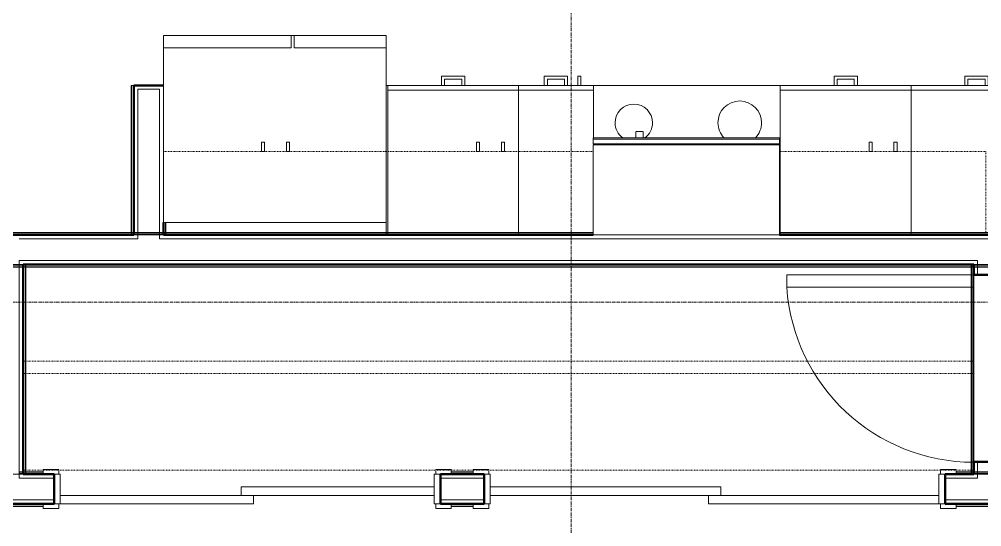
# Model space of a CAD drawing. Header units: inches. Extents: x -4235 to -464, y 9767 to 12347.
# Drawn here: x -2261.9 to -2107.4, y 11811.1 to 11892.6 of the extents above; entities that cross this region are included whole.
import ezdxf

# ---------------------------------------------------------------- set-up
doc = ezdxf.new("R2010")
doc.units = ezdxf.units.IN
doc.header["$MEASUREMENT"] = 0
doc.linetypes.add('Dash', pattern=[0.25, 0.125, -0.125])
doc.linetypes.add('Grid Line 1_2_', pattern=[0.875, 0.5, -0.125, 0.125, -0.125])
for name, color, linetype, lineweight in [('0-1', 170, 'Continuous', 5), ('0-2', 10, 'Continuous', 9), ('A-DOOR-1', 7, 'Continuous', 9), ('A-DOOR-2', 130, 'Continuous', 20), ('A-DOOR-FRAM-1', 130, 'Continuous', 20), ('A-WALL-1', 250, 'Continuous', 50), ('A-WALL-2', 50, 'Continuous', 13), ('A-WALL-3', 10, 'Continuous', 9), ('A-WALL-4', 254, 'Continuous', 9), ('A-WALL-5', 7, 'Continuous', 9), ('A-WALL-6', 113, 'Continuous', 9), ('Q-CASE-1', 254, 'Continuous', 9), ('Q-CASE-2', 7, 'Continuous', 9), ('Q-CASE-3', 7, 'Dash', 9), ('Q-CASE-4', 10, 'Continuous', 9), ('Q-CASE-HDLN-1', 7, 'Dash', 9), ('Q-SPCQ-1', 7, 'Continuous', 9), ('S-GRID-1', 1, 'Grid Line 1_2_', 9)]:
    doc.layers.add(name, color=color, linetype=linetype, lineweight=lineweight)

# ---------------------------------------------------------------- blocks, each defined once
blk = doc.blocks.new('Basic Wall _ INT - W4BØF - _5_8 GYP - 2X4 WOOD_BATT_ - 5_8 GYP_ - ___-2694724-BACKGROUND - 3RD FLOOR')
at = {"layer": 'A-WALL-3'}
for p, q in [((-2243.94, 11858.31), (-2243.82, 11858.31)), ((-2243.82, 11858.31), (-2243.73, 11858.31)), ((-2243.73, 11858.31), (-2243.67, 11858.31)), ((-2238.78, 11857.95), (-2243.53, 11857.95)), ((-2243.52, 11858.31), (-2238.79, 11858.31)), ((-2238.63, 11858.31), (-2238.57, 11858.31)), ((-2238.57, 11858.31), (-2238.48, 11858.31)), ((-2238.48, 11858.31), (-2238.36, 11858.31)), ((-2203.03, 11858.31), (-2169.78, 11858.31)), ((-2169.78, 11858.08), (-2203.03, 11858.08)), ((-2169.78, 11857.95), (-2203.03, 11857.95)), ((-2139.89, 11858.31), (-2076.8, 11858.31)), ((-2076.8, 11858.08), (-2139.89, 11858.08)), ((-2076.8, 11857.95), (-2139.89, 11857.95))]:
    blk.add_line(p, q, dxfattribs=at)
at = {"layer": 'A-WALL-4'}
for p, q in [((-2268.2, 11858.31), (-2243.94, 11858.31)), ((-2243.53, 11857.95), (-2268.05, 11857.95)), ((-2243.94, 11858.37), (-2243.82, 11858.37)), ((-2243.82, 11858.37), (-2243.73, 11858.37)), ((-2243.73, 11858.37), (-2243.67, 11858.37)), ((-2239.42, 11858.08), (-2243.52, 11858.08)), ((-2243.51, 11858.37), (-2238.79, 11858.37)), ((-2238.78, 11858.08), (-2239.4, 11858.08)), ((-2203.03, 11857.95), (-2238.78, 11857.95)), ((-2238.63, 11858.37), (-2238.57, 11858.37)), ((-2238.57, 11858.37), (-2238.48, 11858.37)), ((-2238.48, 11858.37), (-2238.36, 11858.37)), ((-2238.36, 11858.31), (-2203.03, 11858.31)), ((-2203.03, 11858.37), (-2169.78, 11858.37)), ((-2139.89, 11858.37), (-2076.17, 11858.37))]:
    blk.add_line(p, q, dxfattribs=at)
at = {"layer": 'A-WALL-5'}
for p, q in [((-2268.22, 11858.37), (-2243.94, 11858.37)), ((-2243.52, 11858.08), (-2268.1, 11858.08)), ((-2203.03, 11858.08), (-2238.78, 11858.08)), ((-2238.36, 11858.37), (-2203.03, 11858.37))]:
    blk.add_line(p, q, dxfattribs=at)
blk = doc.blocks.new('Basic Wall _ INT - W4BØF - _5_8 GYP - 2X4 WOOD_BATT_ - 5_8 GYP_ - ___-2694723-BACKGROUND - 3RD FLOOR')
at = {"layer": 'A-WALL-3'}
for p, q in [((-2261.29, 11853.2), (-2266.04, 11853.2)), ((-2265.37, 11852.85), (-2261.29, 11852.85)), ((-2261.14, 11852.85), (-2261.08, 11852.85)), ((-2261.08, 11852.85), (-2260.99, 11852.85)), ((-2260.99, 11852.85), (-2260.87, 11852.85)), ((-2109.14, 11852.85), (-2109.02, 11852.85)), ((-2109.02, 11852.85), (-2108.93, 11852.85)), ((-2108.93, 11852.85), (-2108.87, 11852.85)), ((-2103.97, 11853.2), (-2108.72, 11853.2)), ((-2108.72, 11852.85), (-2103.97, 11852.85))]:
    blk.add_line(p, q, dxfattribs=at)
at = {"layer": 'A-WALL-4'}
for p, q in [((-2265.4, 11853.08), (-2261.29, 11853.08)), ((-2265.37, 11852.79), (-2261.29, 11852.79)), ((-2108.72, 11853.2), (-2261.29, 11853.2)), ((-2261.14, 11852.79), (-2261.08, 11852.79)), ((-2261.08, 11852.79), (-2260.99, 11852.79)), ((-2260.99, 11852.79), (-2260.87, 11852.79)), ((-2260.87, 11852.85), (-2109.14, 11852.85)), ((-2109.14, 11852.79), (-2109.02, 11852.79)), ((-2109.02, 11852.79), (-2108.93, 11852.79)), ((-2108.93, 11852.79), (-2108.87, 11852.79)), ((-2108.72, 11853.08), (-2103.97, 11853.08)), ((-2108.72, 11852.79), (-2103.97, 11852.79))]:
    blk.add_line(p, q, dxfattribs=at)
at = {"layer": 'A-WALL-5'}
for p, q in [((-2261.29, 11853.08), (-2108.72, 11853.08)), ((-2260.87, 11852.79), (-2109.14, 11852.79))]:
    blk.add_line(p, q, dxfattribs=at)
blk = doc.blocks.new('Basic Wall _ INT - W4BØF - _5_8 GYP - 2X4 WOOD_BATT_ - 5_8 GYP_ - ___-2694725-BACKGROUND - 3RD FLOOR')
at = {"layer": 'A-WALL-3'}
for p, q in [((-2192.57, 11814.8), (-2194.32, 11814.8)), ((-2187.32, 11814.8), (-2189.07, 11814.8)), ((-2111.57, 11814.8), (-2112.79, 11814.8))]:
    blk.add_line(p, q, dxfattribs=at)
at = {"layer": 'A-WALL-4'}
for p, q in [((-2258.07, 11814.8), (-2304.48, 11814.8)), ((-2304.25, 11814.45), (-2258.07, 11814.45)), ((-2189.07, 11814.8), (-2192.57, 11814.8)), ((-2192.57, 11814.45), (-2189.07, 11814.45)), ((-2076.8, 11814.8), (-2111.57, 11814.8)), ((-2111.57, 11814.45), (-2076.8, 11814.45))]:
    blk.add_line(p, q, dxfattribs=at)
at = {"layer": 'A-WALL-5'}
for p, q in [((-2304.48, 11814.68), (-2258.07, 11814.68)), ((-2304.31, 11814.39), (-2258.07, 11814.39)), ((-2192.57, 11814.68), (-2189.07, 11814.68)), ((-2192.57, 11814.39), (-2189.07, 11814.39)), ((-2111.57, 11814.68), (-2076.8, 11814.68)), ((-2111.57, 11814.39), (-2076.8, 11814.39))]:
    blk.add_line(p, q, dxfattribs=at)
blk = doc.blocks.new('Basic Wall _ INT - W4BØF - _5_8 GYP - 2X4 WOOD_BATT_ - 5_8 GYP_ - ___-2694726-BACKGROUND - 3RD FLOOR')
at = {"layer": 'A-WALL-3'}
for p, q in [((-2261.29, 11819.55), (-2266.04, 11819.55)), ((-2261.91, 11819.91), (-2261.29, 11819.91)), ((-2261.14, 11819.91), (-2261.08, 11819.91)), ((-2261.08, 11819.91), (-2260.99, 11819.91)), ((-2260.99, 11819.91), (-2260.87, 11819.91)), ((-2256.32, 11819.55), (-2258.07, 11819.55)), ((-2192.57, 11819.55), (-2194.32, 11819.55)), ((-2187.32, 11819.55), (-2189.07, 11819.55)), ((-2111.57, 11819.55), (-2113.32, 11819.55)), ((-2109.14, 11819.91), (-2109.02, 11819.91)), ((-2109.02, 11819.91), (-2108.93, 11819.91)), ((-2108.93, 11819.91), (-2108.87, 11819.91)), ((-2108.72, 11819.91), (-2103.97, 11819.91)), ((-2103.97, 11819.55), (-2108.72, 11819.55))]:
    blk.add_line(p, q, dxfattribs=at)
at = {"layer": 'A-WALL-4'}
for p, q in [((-2261.91, 11819.97), (-2261.29, 11819.97)), ((-2261.29, 11819.68), (-2261.91, 11819.68)), ((-2258.07, 11819.55), (-2261.29, 11819.55)), ((-2261.14, 11819.97), (-2261.08, 11819.97)), ((-2261.08, 11819.97), (-2260.99, 11819.97)), ((-2260.99, 11819.97), (-2260.87, 11819.97)), ((-2260.87, 11819.91), (-2258.07, 11819.91)), ((-2192.57, 11819.91), (-2189.07, 11819.91)), ((-2189.07, 11819.55), (-2192.57, 11819.55)), ((-2111.57, 11819.91), (-2109.14, 11819.91)), ((-2108.72, 11819.55), (-2111.57, 11819.55)), ((-2109.14, 11819.97), (-2109.02, 11819.97)), ((-2109.02, 11819.97), (-2108.93, 11819.97)), ((-2108.93, 11819.97), (-2108.87, 11819.97)), ((-2108.72, 11819.97), (-2103.97, 11819.97)), ((-2104.6, 11819.68), (-2108.68, 11819.68))]:
    blk.add_line(p, q, dxfattribs=at)
at = {"layer": 'A-WALL-5'}
for p, q in [((-2258.07, 11819.68), (-2261.29, 11819.68)), ((-2260.87, 11819.97), (-2258.07, 11819.97)), ((-2192.57, 11819.97), (-2189.07, 11819.97)), ((-2189.07, 11819.68), (-2192.57, 11819.68)), ((-2111.57, 11819.97), (-2109.14, 11819.97)), ((-2108.72, 11819.68), (-2111.57, 11819.68))]:
    blk.add_line(p, q, dxfattribs=at)
blk = doc.blocks.new('Basic Wall _ INT - W4BØF - _5_8 GYP - 2X4 WOOD_BATT_ - 5_8 GYP_ - ___-2694727-BACKGROUND - 3RD FLOOR')
at = {"layer": 'A-WALL-3'}
for p, q in [((-2109.07, 11853.2), (-2109.14, 11853.2)), ((-2109.14, 11853.2), (-2108.85, 11853.2)), ((-2108.93, 11853.2), (-2109.07, 11853.2)), ((-2109.07, 11853.05), (-2109.07, 11853)), ((-2109.07, 11852.99), (-2109.07, 11852.91)), ((-2109.07, 11852.89), (-2109.07, 11852.79)), ((-2108.86, 11853.2), (-2108.93, 11853.2)), ((-2108.85, 11853.2), (-2108.79, 11853.2)), ((-2108.72, 11853.2), (-2108.75, 11853.2)), ((-2108.85, 11819.55), (-2109.14, 11819.55)), ((-2109.14, 11819.55), (-2109.07, 11819.55)), ((-2109.07, 11819.95), (-2109.07, 11819.85)), ((-2109.07, 11819.84), (-2109.07, 11819.76)), ((-2109.07, 11819.75), (-2109.07, 11819.7)), ((-2109.07, 11819.55), (-2108.93, 11819.55)), ((-2108.93, 11819.55), (-2108.86, 11819.55)), ((-2108.79, 11819.55), (-2108.85, 11819.55)), ((-2108.75, 11819.55), (-2108.72, 11819.55))]:
    blk.add_line(p, q, dxfattribs=at)
at = {"layer": 'A-WALL-4'}
for p, q in [((-2109.14, 11853.05), (-2109.14, 11853)), ((-2109.14, 11852.99), (-2109.14, 11852.91)), ((-2109.14, 11852.89), (-2109.14, 11852.79)), ((-2109.07, 11852.79), (-2109.07, 11819.97)), ((-2108.79, 11853.2), (-2108.77, 11853.2)), ((-2108.77, 11853.2), (-2108.72, 11853.2)), ((-2108.72, 11851.55), (-2108.72, 11853.2)), ((-2108.72, 11819.55), (-2108.72, 11821.55)), ((-2109.14, 11819.96), (-2109.14, 11819.85)), ((-2109.14, 11819.84), (-2109.14, 11819.76)), ((-2109.14, 11819.75), (-2109.14, 11819.7)), ((-2108.77, 11819.55), (-2108.79, 11819.55)), ((-2108.72, 11819.55), (-2108.77, 11819.55))]:
    blk.add_line(p, q, dxfattribs=at)
at = {"layer": 'A-WALL-5'}
for p, q in [((-2109.14, 11852.79), (-2109.14, 11819.97)), ((-2108.85, 11853.2), (-2108.85, 11819.55)), ((-2108.72, 11821.55), (-2108.72, 11851.55))]:
    blk.add_line(p, q, dxfattribs=at)
blk = doc.blocks.new('SWING - SINGLE - FLUSH - 30_ x 70_ - MAGIC PAK DOOR - ACOUSTICAL SEAL - IN CLOSET-3199421-BACKGROUND - 3RD FLOOR')
at = {"layer": 'A-DOOR-1'}
blk.add_arc((15, 2.375), 30.067, 93.81407, 180, dxfattribs=at)
at = {"layer": 'A-DOOR-2'}
for p, q in [((13, 2.375), (13, 32.375)), ((15, 32.375), (13, 32.375)), ((15, 2.375), (15, 32.375)), ((15, 2.375), (13, 2.375))]:
    blk.add_line(p, q, dxfattribs=at)
blk = doc.blocks.new('SLIDING - FLUSH - 6-0 x 6-8-3203587-BACKGROUND - 3RD FLOOR')
at = {"layer": 'A-DOOR-1'}
for p, q in [((-36.25, 3), (-38.75, 3)), ((-38.75, 3), (-38.75, 2.25)), ((-38.75, 2.25), (-36.25, 2.25)), ((-36.25, 2.25), (-36.25, 3)), ((36.25, 3), (36.25, 2.25)), ((38.75, 3), (36.25, 3)), ((36.25, 2.25), (38.75, 2.25)), ((38.75, 2.25), (38.75, 3)), ((-36.25, -2.5), (-38.75, -2.5)), ((-38.75, -2.5), (-38.75, -3.25)), ((-36.25, -3.25), (-36.25, -2.5)), ((38.75, -2.5), (36.25, -2.5)), ((36.25, -2.5), (36.25, -3.25)), ((38.75, -3.25), (38.75, -2.5)), ((-38.75, -3.25), (-36.25, -3.25)), ((36.25, -3.25), (38.75, -3.25))]:
    blk.add_line(p, q, dxfattribs=at)
at = {"layer": 'A-DOOR-2'}
for p, q in [((1, 2.25), (-36, 2.25)), ((-36, 2.25), (-36, 0.875)), ((1, 0.875), (1, 2.25)), ((-36, 0.875), (1, 0.875)), ((36, 0.875), (-1, 0.875)), ((-1, 0.875), (-1, -0.5)), ((36, -0.5), (36, 0.875)), ((-1, -0.5), (36, -0.5))]:
    blk.add_line(p, q, dxfattribs=at)
at = {"layer": 'A-DOOR-FRAM-1'}
for p, q in [((-36, 2.25), (-37, 2.25)), ((-37, 2.25), (-37, -2.5)), ((-36, -2.5), (-36, 2.25)), ((37, 2.25), (36, 2.25)), ((36, 2.25), (36, -2.5)), ((37, -2.5), (37, 2.25)), ((-37, -2.5), (-36, -2.5)), ((36, -2.5), (37, -2.5))]:
    blk.add_line(p, q, dxfattribs=at)
blk = doc.blocks.new('OD_CW_Closet - OD_CW_Closet-3211085-BACKGROUND - 3RD FLOOR')
at = {"layer": 'Q-CASE-HDLN-1'}
for p, q in [((0.74, -24), (0.74, 9)), ((0.74, 9), (153.3, 9)), ((153.3, 9), (153.3, -24)), ((0.74, -6.5), (153.3, -6.5)), ((0.74, -8.5), (153.3, -8.5)), ((153.3, -24), (0.74, -24))]:
    blk.add_line(p, q, dxfattribs=at)
blk = doc.blocks.new('SLIDING - FLUSH - 5-0 x 6-8-3203586-BACKGROUND - 3RD FLOOR')
at = {"layer": 'A-DOOR-1'}
for p, q in [((-32.75, 3.25), (-30.25, 3.25)), ((-32.75, 2.5), (-32.75, 3.25)), ((-30.25, 3.25), (-30.25, 2.5)), ((30.25, 3.25), (32.75, 3.25)), ((30.25, 2.5), (30.25, 3.25)), ((32.75, 3.25), (32.75, 2.5)), ((-30.25, 2.5), (-32.75, 2.5)), ((32.75, 2.5), (30.25, 2.5)), ((-32.75, -2.25), (-30.25, -2.25)), ((-32.75, -3), (-32.75, -2.25)), ((-30.25, -3), (-32.75, -3)), ((-30.25, -2.25), (-30.25, -3)), ((30.25, -2.25), (32.75, -2.25)), ((30.25, -3), (30.25, -2.25)), ((32.75, -3), (30.25, -3)), ((32.75, -2.25), (32.75, -3))]:
    blk.add_line(p, q, dxfattribs=at)
at = {"layer": 'A-DOOR-2'}
for p, q in [((-1, -0.88), (-1, 0.5)), ((-1, 0.5), (30, 0.5)), ((30, 0.5), (30, -0.88)), ((-30, -2.25), (-30, -0.88)), ((-30, -0.88), (1, -0.88)), ((30, -0.88), (-1, -0.88)), ((1, -0.88), (1, -2.25)), ((1, -2.25), (-30, -2.25))]:
    blk.add_line(p, q, dxfattribs=at)
at = {"layer": 'A-DOOR-FRAM-1'}
for p, q in [((-31, -2.25), (-31, 2.5)), ((-31, 2.5), (-30, 2.5)), ((-30, 2.5), (-30, -2.25)), ((30, 2.5), (31, 2.5)), ((30, -2.25), (30, 2.5)), ((31, 2.5), (31, -2.25)), ((-30, -2.25), (-31, -2.25)), ((31, -2.25), (30, -2.25))]:
    blk.add_line(p, q, dxfattribs=at)
blk = doc.blocks.new('Basic Wall _ INT - W4BØF - _5_8 GYP - 2X4 WOOD_BATT_ - 5_8 GYP_ - ___-2694738-BACKGROUND - 3RD FLOOR')
at = {"layer": 'A-WALL-3'}
for p, q in [((-2243.65, 11857.95), (-2243.94, 11857.95)), ((-2243.94, 11857.95), (-2243.88, 11857.95)), ((-2243.88, 11858.37), (-2243.88, 11858.26)), ((-2243.88, 11858.25), (-2243.88, 11858.17)), ((-2243.88, 11858.16), (-2243.88, 11858.11)), ((-2243.88, 11857.95), (-2243.73, 11857.95)), ((-2243.73, 11857.95), (-2243.67, 11857.95)), ((-2243.59, 11857.95), (-2243.65, 11857.95)), ((-2243.55, 11857.95), (-2243.53, 11857.95))]:
    blk.add_line(p, q, dxfattribs=at)
at = {"layer": 'A-WALL-4'}
for p, q in [((-2243.88, 11881.95), (-2243.94, 11881.95)), ((-2243.73, 11881.95), (-2243.88, 11881.95)), ((-2243.88, 11881.95), (-2243.88, 11858.37)), ((-2243.67, 11881.95), (-2243.73, 11881.95)), ((-2243.53, 11881.95), (-2243.55, 11881.95)), ((-2243.53, 11857.95), (-2243.53, 11881.95)), ((-2243.94, 11858.37), (-2243.94, 11858.26)), ((-2243.94, 11858.25), (-2243.94, 11858.17)), ((-2243.94, 11858.16), (-2243.94, 11858.11)), ((-2243.57, 11857.95), (-2243.59, 11857.95)), ((-2243.53, 11857.95), (-2243.57, 11857.95))]:
    blk.add_line(p, q, dxfattribs=at)
at = {"layer": 'A-WALL-5'}
for p, q in [((-2243.94, 11881.95), (-2243.65, 11881.95)), ((-2243.94, 11881.95), (-2243.94, 11858.37)), ((-2243.65, 11881.95), (-2243.65, 11857.95)), ((-2243.65, 11881.95), (-2243.57, 11881.95)), ((-2243.57, 11881.95), (-2243.53, 11881.95))]:
    blk.add_line(p, q, dxfattribs=at)
blk = doc.blocks.new('Basic Wall _ INT - W4BØF - _5_8 GYP - 2X4 WOOD_BATT_ - 5_8 GYP_ - ___-2694737-BACKGROUND - 3RD FLOOR')
at = {"layer": 'A-WALL-3'}
for p, q in [((-2238.78, 11857.95), (-2238.75, 11857.95)), ((-2238.65, 11857.95), (-2238.71, 11857.95)), ((-2238.36, 11857.95), (-2238.65, 11857.95)), ((-2238.64, 11857.95), (-2238.57, 11857.95)), ((-2238.57, 11857.95), (-2238.42, 11857.95)), ((-2238.42, 11858.37), (-2238.42, 11858.27)), ((-2238.42, 11858.25), (-2238.42, 11858.17)), ((-2238.42, 11858.16), (-2238.42, 11858.11)), ((-2238.42, 11857.95), (-2238.36, 11857.95))]:
    blk.add_line(p, q, dxfattribs=at)
at = {"layer": 'A-WALL-4'}
for p, q in [((-2238.78, 11857.95), (-2238.78, 11859.95)), ((-2238.42, 11859.95), (-2238.42, 11858.37)), ((-2238.73, 11857.95), (-2238.78, 11857.95)), ((-2238.71, 11857.95), (-2238.73, 11857.95)), ((-2238.36, 11858.37), (-2238.36, 11858.27)), ((-2238.36, 11858.25), (-2238.36, 11858.17)), ((-2238.36, 11858.16), (-2238.36, 11858.11))]:
    blk.add_line(p, q, dxfattribs=at)
at = {"layer": 'A-WALL-5'}
for p, q in [((-2238.65, 11857.95), (-2238.65, 11859.95)), ((-2238.36, 11859.95), (-2238.36, 11858.37))]:
    blk.add_line(p, q, dxfattribs=at)
blk = doc.blocks.new('Refrigerator_-_Side-by-Side_6047 - 36_ X 30_-345559-BACKGROUND - 3RD FLOOR')
at = {"layer": 'Q-SPCQ-1'}
for p, q in [((17.87, 14.42), (-17.88, 14.42)), ((-17.88, 14.42), (-17.88, -15.58)), ((17.87, -15.58), (17.87, 14.42)), ((-17.88, -13.58), (-3.13, -13.58)), ((-17.88, -13.58), (-17.88, -15.58)), ((-3.13, -15.58), (-3.13, -13.58)), ((-2.63, -13.58), (17.87, -13.58)), ((-2.63, -13.58), (-2.63, -15.58)), ((17.87, -15.58), (17.87, -13.58)), ((-17.88, -15.58), (17.87, -15.58)), ((-3.13, -15.58), (-17.88, -15.58)), ((17.87, -15.58), (-2.63, -15.58))]:
    blk.add_line(p, q, dxfattribs=at)
blk = doc.blocks.new('Range - 24_ x 30_-V251-BACKGROUND - 3RD FLOOR')
at = {"layer": 'Q-SPCQ-1'}
blk.add_line((0, 22), (0.12, 22), dxfattribs=at)
for centre, radius, start, end in [((6.5, 6), 3.5, 81.0228, 98.9772), ((6.5, 6), 3.5, 136.4352, 180), ((6.5, 6), 3.5, 360, 43.611), ((23.5, 6), 3, 126.1227, 180), ((23.5, 6), 3, 360, 53.8773), ((6.5, 6), 3.5, 180, 0), ((23.5, 6), 3, 180, 360)]:
    blk.add_arc(centre, radius, start, end, dxfattribs=at)
blk = doc.blocks.new('Single Door 1 Drawer 211 - 211 Base Cabinet Single Door1 Drawer 12_-V252-BACKGROUND - 3RD FLOOR')
at = {"layer": 'Q-CASE-1'}
for p, q in [((-11.26, 24), (0.74, 24)), ((-11.26, 23.25), (-11.26, 24)), ((0.74, 23.25), (-11.26, 23.25)), ((-11.26, 23.25), (-11.26, 0.37)), ((-6.64, 24), (-7.14, 24)), ((-3.89, 24), (-3.39, 24)), ((-1.27, 24), (-1.76, 24)), ((0.74, 24), (0.74, 23.25)), ((0.74, 15.6), (0.74, 23.25)), ((0.74, 14.49), (0.74, 14.61))]:
    blk.add_line(p, q, dxfattribs=at)
at = {"layer": 'Q-CASE-2'}
for p, q in [((-3.39, 25.5), (-7.14, 25.5)), ((-7.14, 25.5), (-7.14, 24)), ((-6.64, 24), (-6.64, 25)), ((-6.64, 25), (-3.89, 25)), ((-3.89, 25), (-3.89, 24)), ((-3.39, 24), (-3.39, 25.5)), ((-1.27, 25.5), (-1.76, 25.5)), ((-1.76, 25.5), (-1.76, 24)), ((-1.27, 24), (-1.27, 25.5))]:
    blk.add_line(p, q, dxfattribs=at)
at = {"layer": 'Q-CASE-4'}
for p, q in [((-1.27, 24), (-1.76, 24)), ((-11.26, 0.37), (-11.26, 0)), ((-11.26, 0), (0.74, 0))]:
    blk.add_line(p, q, dxfattribs=at)
blk = doc.blocks.new('Base Cabinet 4 Drawer 254 - Base Cabinet 4 Drawer 254 21_-2569778-BACKGROUND - 3RD FLOOR')
at = {"layer": 'Q-CASE-1'}
for p, q in [((-9.76, 24), (11.24, 24)), ((-9.76, 23.25), (-9.76, 24)), ((11.24, 23.25), (-9.76, 23.25)), ((-9.76, 23.25), (-9.76, 0.37)), ((-0.64, 24), (-1.14, 24)), ((2.11, 24), (2.61, 24)), ((11.24, 24), (11.24, 23.25)), ((11.24, 0.37), (11.24, 23.25))]:
    blk.add_line(p, q, dxfattribs=at)
at = {"layer": 'Q-CASE-2'}
for p, q in [((2.61, 25.5), (-1.14, 25.5)), ((-1.14, 25.5), (-1.14, 24)), ((-0.64, 24), (-0.64, 25)), ((-0.64, 25), (2.11, 25)), ((2.11, 25), (2.11, 24)), ((2.61, 24), (2.61, 25.5))]:
    blk.add_line(p, q, dxfattribs=at)
at = {"layer": 'Q-CASE-4'}
for p, q in [((-0.64, 24), (-1.14, 24)), ((-0.64, 24), (-1.14, 24)), ((-0.64, 24), (-1.14, 24)), ((2.11, 24), (2.61, 24)), ((2.11, 24), (2.61, 24)), ((2.11, 24), (2.61, 24)), ((-9.76, 0.37), (-9.76, 0)), ((11.24, 0), (11.24, 0.37)), ((-9.76, 0), (11.24, 0))]:
    blk.add_line(p, q, dxfattribs=at)
blk = doc.blocks.new('Base Cabinet 3 Drawer 230 - Base Cabinet 3 Drawer 230 21_-2578998-BACKGROUND - 3RD FLOOR')
at = {"layer": 'Q-CASE-1'}
for p, q in [((-9.76, 24), (11.24, 24)), ((-9.76, 23.25), (-9.76, 24)), ((11.24, 23.25), (-9.76, 23.25)), ((-9.76, 23.25), (-9.76, 0.38)), ((-0.64, 24), (-1.14, 24)), ((2.11, 24), (2.61, 24)), ((11.24, 24), (11.24, 23.25)), ((11.24, 0.38), (11.24, 23.25))]:
    blk.add_line(p, q, dxfattribs=at)
at = {"layer": 'Q-CASE-2'}
for p, q in [((2.61, 25.5), (-1.14, 25.5)), ((-1.14, 25.5), (-1.14, 24)), ((-0.64, 24), (-0.64, 25)), ((-0.64, 25), (2.11, 25)), ((2.11, 25), (2.11, 24)), ((2.61, 24), (2.61, 25.5))]:
    blk.add_line(p, q, dxfattribs=at)
at = {"layer": 'Q-CASE-4'}
for p, q in [((-0.64, 24), (-1.14, 24)), ((-0.64, 24), (-1.14, 24)), ((2.11, 24), (2.61, 24)), ((2.11, 24), (2.61, 24)), ((-9.76, 0.38), (-9.76, 0)), ((11.24, 0), (11.24, 0.38)), ((-9.76, 0), (11.24, 0))]:
    blk.add_line(p, q, dxfattribs=at)
blk = doc.blocks.new('300 Series Wall Hung Cabinet_302 - 33_ X 36_-2610350-BACKGROUND - 3RD FLOOR')
at = {"layer": 'Q-CASE-2'}
for p, q in [((-2.25, -13.19), (-1.76, -13.19)), ((-2.25, -13.19), (-2.25, -14.69)), ((-1.76, -14.69), (-1.76, -13.19)), ((1.75, -13.19), (2.24, -13.19)), ((1.75, -13.19), (1.75, -14.69)), ((2.24, -14.69), (2.24, -13.19)), ((-2.25, -14.69), (-1.76, -14.69)), ((1.75, -14.69), (2.24, -14.69))]:
    blk.add_line(p, q, dxfattribs=at)
at = {"layer": 'Q-CASE-3'}
for p, q in [((16.5, -0.19), (-16.5, -0.19)), ((-16.5, -0.19), (-16.5, -13.19)), ((16.5, -13.19), (16.5, -0.19)), ((-16.5, -13.19), (16.5, -13.19))]:
    blk.add_line(p, q, dxfattribs=at)
blk = doc.blocks.new('300 Series Wall Hung Cabinet_302 - 18_ x 36_-2359323-BACKGROUND - 3RD FLOOR')
at = {"layer": 'Q-CASE-2'}
for p, q in [((-1.76, 14.69), (-2.25, 14.69)), ((-2.25, 14.69), (-2.25, 13.19)), ((-1.76, 13.19), (-1.76, 14.69)), ((2.24, 14.69), (1.75, 14.69)), ((1.75, 14.69), (1.75, 13.19)), ((2.24, 13.19), (2.24, 14.69)), ((-1.76, 13.19), (-2.25, 13.19)), ((2.24, 13.19), (1.75, 13.19))]:
    blk.add_line(p, q, dxfattribs=at)
at = {"layer": 'Q-CASE-3'}
for p, q in [((-18, 0.19), (-18, 13.19)), ((-18, 13.19), (18, 13.19)), ((18, 13.19), (18, 0.19)), ((18, 0.19), (-18, 0.19))]:
    blk.add_line(p, q, dxfattribs=at)
blk = doc.blocks.new('30quot_MicrowaveVent_11166 - 70cm miele oven-2322118-BACKGROUND - 3RD FLOOR')
at = {"layer": 'Q-CASE-2'}
for p, q in [((-14.2, -14.49), (-14.2, 0)), ((15.68, 0), (-14.2, 0)), ((15.68, 0), (15.68, -14.49)), ((15.68, -14.49), (-14.2, -14.49)), ((-14.2, -14.61), (15.68, -14.61)), ((-14.2, -15.39), (-14.2, -14.61)), ((-14.2, -15.6), (-14.2, -15.39)), ((-14.2, -15.39), (15.68, -15.39)), ((15.68, -14.61), (15.68, -15.39)), ((15.68, -15.39), (15.68, -15.6)), ((-14.2, -15.6), (15.68, -15.6)), ((7.69, -16.55), (7.69, -15.63)), ((7.69, -16.6), (8.88, -16.6)), ((8.88, -15.63), (8.88, -16.55))]:
    blk.add_line(p, q, dxfattribs=at)
blk = doc.blocks.new('300 Series Wall Hung Cabinet_302 - 33_ X 36_-2610278-BACKGROUND - 3RD FLOOR')
at = {"layer": 'Q-CASE-2'}
for p, q in [((-1.76, 14.69), (-2.25, 14.69)), ((-2.25, 14.69), (-2.25, 13.19)), ((-1.76, 13.19), (-1.76, 14.69)), ((2.24, 14.69), (1.75, 14.69)), ((1.75, 14.69), (1.75, 13.19)), ((2.24, 13.19), (2.24, 14.69)), ((-1.76, 13.19), (-2.25, 13.19)), ((2.24, 13.19), (1.75, 13.19))]:
    blk.add_line(p, q, dxfattribs=at)
at = {"layer": 'Q-CASE-3'}
for p, q in [((-16.5, 0.19), (-16.5, 13.19)), ((-16.5, 13.19), (16.5, 13.19)), ((16.5, 13.19), (16.5, 0.19)), ((16.5, 0.19), (-16.5, 0.19))]:
    blk.add_line(p, q, dxfattribs=at)
blk = doc.blocks.new('Basic Wall _ INT - W4BØF - _5_8 GYP - 2X4 WOOD_BATT_ - 5_8 GYP_ - ___-3211124-BACKGROUND - 3RD FLOOR')
at = {"layer": 'A-WALL-3'}
for p, q in [((-2261.26, 11853.2), (-2261.29, 11853.2)), ((-2261.22, 11853.2), (-2261.18, 11853.2)), ((-2261.18, 11853.2), (-2261.17, 11853.2)), ((-2261.17, 11853.2), (-2261.16, 11853.2)), ((-2261.16, 11853.2), (-2261.16, 11853.2)), ((-2261.16, 11853.2), (-2261.14, 11853.2)), ((-2261.08, 11853.2), (-2261.15, 11853.2)), ((-2261.14, 11853.2), (-2261.08, 11853.2)), ((-2261.08, 11853.2), (-2260.87, 11853.2)), ((-2260.93, 11853.2), (-2261.08, 11853.2)), ((-2260.87, 11853.2), (-2260.93, 11853.2)), ((-2260.93, 11853.06), (-2260.93, 11853)), ((-2260.93, 11853), (-2260.93, 11852.91)), ((-2260.93, 11852.91), (-2260.93, 11852.79)), ((-2261.29, 11819.55), (-2261.26, 11819.55)), ((-2261.2, 11819.55), (-2261.22, 11819.55)), ((-2261.18, 11819.55), (-2261.2, 11819.55)), ((-2261.16, 11819.55), (-2261.18, 11819.55)), ((-2261.14, 11819.55), (-2261.16, 11819.55)), ((-2261.15, 11819.55), (-2261.08, 11819.55)), ((-2261.08, 11819.55), (-2261.14, 11819.55)), ((-2261.08, 11819.55), (-2260.93, 11819.55)), ((-2260.87, 11819.55), (-2261.08, 11819.55)), ((-2260.93, 11819.97), (-2260.93, 11819.86)), ((-2260.93, 11819.85), (-2260.93, 11819.77)), ((-2260.93, 11819.76), (-2260.93, 11819.71)), ((-2260.93, 11819.55), (-2260.87, 11819.55))]:
    blk.add_line(p, q, dxfattribs=at)
at = {"layer": 'A-WALL-4'}
for p, q in [((-2261.29, 11853.2), (-2261.24, 11853.2)), ((-2261.29, 11819.55), (-2261.29, 11853.2)), ((-2261.24, 11853.2), (-2261.22, 11853.2)), ((-2260.93, 11852.79), (-2260.93, 11819.97)), ((-2260.87, 11853.06), (-2260.87, 11853)), ((-2260.87, 11853), (-2260.87, 11852.91)), ((-2260.87, 11852.91), (-2260.87, 11852.79)), ((-2261.24, 11819.55), (-2261.29, 11819.55)), ((-2261.22, 11819.55), (-2261.24, 11819.55)), ((-2260.87, 11819.97), (-2260.87, 11819.86)), ((-2260.87, 11819.85), (-2260.87, 11819.77)), ((-2260.87, 11819.76), (-2260.87, 11819.71))]:
    blk.add_line(p, q, dxfattribs=at)
at = {"layer": 'A-WALL-5'}
for p, q in [((-2261.16, 11819.55), (-2261.16, 11853.2)), ((-2260.87, 11852.79), (-2260.87, 11819.97))]:
    blk.add_line(p, q, dxfattribs=at)
blk = doc.blocks.new('CTR - 1st Phase - Unit Layouts_rvt-2-BACKGROUND - 3RD FLOOR')
at = {"layer": 'A-WALL-1'}
for p, q in [((-2242.9, 11881.95), (-2243.53, 11881.95)), ((-2243.53, 11881.95), (-2243.53, 11857.95)), ((-2239.4, 11881.95), (-2242.9, 11881.95)), ((-2238.78, 11881.95), (-2239.4, 11881.95)), ((-2238.78, 11857.95), (-2238.78, 11859.95)), ((-2243.53, 11857.95), (-2268.05, 11857.95)), ((-2169.78, 11857.95), (-2238.78, 11857.95)), ((-2076.17, 11857.95), (-2139.89, 11857.95)), ((-2261.29, 11853.2), (-2108.72, 11853.2)), ((-2261.29, 11819.55), (-2261.29, 11853.2)), ((-2108.72, 11853.2), (-2108.72, 11851.55)), ((-2108.72, 11851.55), (-2103.97, 11851.55)), ((-2103.97, 11821.55), (-2108.72, 11821.55)), ((-2108.72, 11821.55), (-2108.72, 11819.55)), ((-2256.32, 11819.55), (-2261.29, 11819.55)), ((-2256.32, 11814.8), (-2256.32, 11819.55)), ((-2187.32, 11819.55), (-2194.32, 11819.55)), ((-2194.32, 11819.55), (-2194.32, 11814.8)), ((-2187.32, 11814.8), (-2187.32, 11819.55)), ((-2108.72, 11819.55), (-2113.32, 11819.55)), ((-2113.32, 11819.55), (-2113.32, 11814.8)), ((-2304.48, 11814.8), (-2256.32, 11814.8)), ((-2194.32, 11814.8), (-2187.32, 11814.8)), ((-2113.32, 11814.8), (-2076.17, 11814.8))]:
    blk.add_line(p, q, dxfattribs=at)
at = {"layer": 'A-WALL-2'}
for p, q in [((-2239.4, 11881.33), (-2242.9, 11881.33)), ((-2242.9, 11881.33), (-2242.9, 11857.95)), ((-2239.4, 11881.33), (-2239.4, 11857.95)), ((-2261.91, 11857.33), (-2247.06, 11857.33)), ((-2247.06, 11857.33), (-2242.9, 11857.33)), ((-2242.9, 11857.33), (-2242.9, 11857.95)), ((-2239.4, 11857.33), (-2239.4, 11857.95)), ((-2239.4, 11857.33), (-2076.8, 11857.33)), ((-2261.91, 11853.83), (-2250.56, 11853.83)), ((-2261.91, 11853.2), (-2261.91, 11853.83)), ((-2261.91, 11853.2), (-2261.91, 11819.55)), ((-2250.56, 11853.83), (-2108.1, 11853.83)), ((-2108.1, 11853.2), (-2108.1, 11853.83)), ((-2108.1, 11853.2), (-2108.1, 11851.55)), ((-2108.1, 11821.55), (-2108.1, 11819.55)), ((-2261.91, 11818.93), (-2261.91, 11819.55)), ((-2261.91, 11818.93), (-2256.32, 11818.93)), ((-2194.32, 11818.93), (-2187.32, 11818.93)), ((-2113.32, 11818.93), (-2108.1, 11818.93)), ((-2108.1, 11818.93), (-2108.1, 11819.55)), ((-2303.86, 11815.43), (-2256.32, 11815.43)), ((-2194.32, 11815.43), (-2187.32, 11815.43)), ((-2113.32, 11815.43), (-2076.8, 11815.43))]:
    blk.add_line(p, q, dxfattribs=at)
at = {"layer": 'A-WALL-3'}
for p, q in [((-2243.53, 11881.95), (-2243.53, 11858.37)), ((-2238.78, 11858.37), (-2238.78, 11859.95)), ((-2243.94, 11857.95), (-2268.05, 11857.95)), ((-2243.67, 11857.95), (-2243.94, 11857.95)), ((-2243.53, 11858.37), (-2243.53, 11858.26)), ((-2243.53, 11858.25), (-2243.53, 11858.17)), ((-2243.53, 11858.16), (-2243.53, 11858.11)), ((-2238.78, 11858.27), (-2238.78, 11858.37)), ((-2238.78, 11858.17), (-2238.78, 11858.25)), ((-2238.78, 11858.11), (-2238.78, 11858.16)), ((-2238.36, 11857.95), (-2238.63, 11857.95)), ((-2203.03, 11857.95), (-2238.36, 11857.95)), ((-2169.78, 11857.95), (-2203.03, 11857.95)), ((-2076.8, 11857.95), (-2139.89, 11857.95)), ((-2261.29, 11853), (-2261.29, 11853.06)), ((-2261.29, 11852.91), (-2261.29, 11853)), ((-2261.29, 11852.79), (-2261.29, 11852.91)), ((-2261.29, 11819.97), (-2261.29, 11852.79)), ((-2261.14, 11853.2), (-2260.87, 11853.2)), ((-2260.87, 11853.2), (-2109.14, 11853.2)), ((-2109.14, 11853.2), (-2108.87, 11853.2)), ((-2108.72, 11853.05), (-2108.72, 11853)), ((-2108.72, 11852.99), (-2108.72, 11852.91)), ((-2108.72, 11852.89), (-2108.72, 11852.79)), ((-2108.72, 11852.79), (-2108.72, 11819.97)), ((-2261.29, 11819.86), (-2261.29, 11819.97)), ((-2261.29, 11819.77), (-2261.29, 11819.85)), ((-2261.29, 11819.71), (-2261.29, 11819.76)), ((-2260.87, 11819.55), (-2261.14, 11819.55)), ((-2258.07, 11819.55), (-2260.87, 11819.55)), ((-2256.32, 11819.55), (-2258.07, 11819.55)), ((-2256.32, 11819.55), (-2256.32, 11814.8)), ((-2192.57, 11819.55), (-2194.32, 11819.55)), ((-2194.32, 11814.8), (-2194.32, 11819.55)), ((-2189.07, 11819.55), (-2192.57, 11819.55)), ((-2187.32, 11819.55), (-2189.07, 11819.55)), ((-2187.32, 11819.55), (-2187.32, 11814.8)), ((-2111.57, 11819.55), (-2113.32, 11819.55)), ((-2113.32, 11814.8), (-2113.32, 11819.55)), ((-2109.14, 11819.55), (-2111.57, 11819.55)), ((-2108.87, 11819.55), (-2109.14, 11819.55)), ((-2108.72, 11819.95), (-2108.72, 11819.85)), ((-2108.72, 11819.84), (-2108.72, 11819.76)), ((-2108.72, 11819.75), (-2108.72, 11819.7)), ((-2303.9, 11814.8), (-2258.07, 11814.8)), ((-2194.32, 11814.8), (-2192.57, 11814.8)), ((-2192.57, 11814.8), (-2189.07, 11814.8)), ((-2189.07, 11814.8), (-2187.32, 11814.8)), ((-2112.79, 11814.8), (-2111.57, 11814.8)), ((-2111.57, 11814.8), (-2076.8, 11814.8))]:
    blk.add_line(p, q, dxfattribs=at)
at = {"layer": 'A-WALL-4'}
for p, q in [((-2243.53, 11881.95), (-2238.78, 11881.95)), ((-2103.97, 11851.55), (-2108.72, 11851.55)), ((-2108.72, 11821.55), (-2103.97, 11821.55))]:
    blk.add_line(p, q, dxfattribs=at)
at = {"layer": 'A-WALL-5'}
blk.add_line((-2108.72, 11821.55), (-2108.72, 11851.55), dxfattribs=at)
at = {"layer": 'A-WALL-6'}
for p, q in [((-2076.8, 11881.95), (-2203.03, 11881.95)), ((-2203.03, 11859.95), (-2203.03, 11881.95)), ((-2203.03, 11881.95), (-2076.8, 11881.95)), ((-2203.03, 11859.95), (-2203.03, 11858.33)), ((-2203.03, 11858.33), (-2203.03, 11859.95)), ((-2203.03, 11858.33), (-2203.03, 11857.95)), ((-2203.03, 11857.95), (-2203.03, 11858.33)), ((-2203.03, 11857.95), (-2169.78, 11857.95)), ((-2169.78, 11857.95), (-2203.03, 11857.95)), ((-2139.89, 11857.95), (-2076.8, 11857.95)), ((-2076.8, 11857.95), (-2139.89, 11857.95))]:
    blk.add_line(p, q, dxfattribs=at)
at = {"layer": '0-2'}
for name, p, rotation in [('Refrigerator_-_Side-by-Side_6047 - 36_ X 30_-345559-BACKGROUND - 3RD FLOOR', (-2220.9, 11874.38), 180), ('Range - 24_ x 30_-V251-BACKGROUND - 3RD FLOOR', (-2139.78, 11881.95), 180), ('30quot_MicrowaveVent_11166 - 70cm miele oven-2322118-BACKGROUND - 3RD FLOOR', (-2154.1, 11857.95), 180), ('300 Series Wall Hung Cabinet_302 - 33_ X 36_-2610350-BACKGROUND - 3RD FLOOR', (-2186.28, 11858.14), 180), ('OD_CW_Closet - OD_CW_Closet-3211085-BACKGROUND - 3RD FLOOR', (-2107.99, 11829.2), 180), ('SWING - SINGLE - FLUSH - 30_ x 70_ - MAGIC PAK DOOR - ACOUSTICAL SEAL - IN CLOSET-3199421-BACKGROUND - 3RD FLOOR', (-2106.35, 11836.55), 90.00000000008457), ('SLIDING - FLUSH - 6-0 x 6-8-3203587-BACKGROUND - 3RD FLOOR', (-2150.32, 11817.05), 180)]:
    blk.add_blockref(name, p, dxfattribs=dict(at, rotation=rotation))
for name, p in [('Base Cabinet 3 Drawer 230 - Base Cabinet 3 Drawer 230 21_-2578998-BACKGROUND - 3RD FLOOR', (-2193.01, 11857.95)), ('Single Door 1 Drawer 211 - 211 Base Cabinet Single Door1 Drawer 12_-V252-BACKGROUND - 3RD FLOOR', (-2170.51, 11857.95)), ('Base Cabinet 4 Drawer 254 - Base Cabinet 4 Drawer 254 21_-2569778-BACKGROUND - 3RD FLOOR', (-2130.01, 11857.95)), ('Base Cabinet 3 Drawer 230 - Base Cabinet 3 Drawer 230 21_-2578998-BACKGROUND - 3RD FLOOR', (-2109.01, 11857.95)), ('Basic Wall _ INT - W4BØF - _5_8 GYP - 2X4 WOOD_BATT_ - 5_8 GYP_ - ___-2694738-BACKGROUND - 3RD FLOOR', (0, 0)), ('300 Series Wall Hung Cabinet_302 - 18_ x 36_-2359323-BACKGROUND - 3RD FLOOR', (-2220.78, 11858.14)), ('300 Series Wall Hung Cabinet_302 - 33_ X 36_-2610278-BACKGROUND - 3RD FLOOR', (-2123.28, 11858.14)), ('Basic Wall _ INT - W4BØF - _5_8 GYP - 2X4 WOOD_BATT_ - 5_8 GYP_ - ___-2694737-BACKGROUND - 3RD FLOOR', (0, 0)), ('Basic Wall _ INT - W4BØF - _5_8 GYP - 2X4 WOOD_BATT_ - 5_8 GYP_ - ___-2694724-BACKGROUND - 3RD FLOOR', (0, 0)), ('Basic Wall _ INT - W4BØF - _5_8 GYP - 2X4 WOOD_BATT_ - 5_8 GYP_ - ___-2694723-BACKGROUND - 3RD FLOOR', (0, 0)), ('Basic Wall _ INT - W4BØF - _5_8 GYP - 2X4 WOOD_BATT_ - 5_8 GYP_ - ___-3211124-BACKGROUND - 3RD FLOOR', (0, 0)), ('Basic Wall _ INT - W4BØF - _5_8 GYP - 2X4 WOOD_BATT_ - 5_8 GYP_ - ___-2694727-BACKGROUND - 3RD FLOOR', (0, 0)), ('SLIDING - FLUSH - 5-0 x 6-8-3203586-BACKGROUND - 3RD FLOOR', (-2225.32, 11817.05)), ('Basic Wall _ INT - W4BØF - _5_8 GYP - 2X4 WOOD_BATT_ - 5_8 GYP_ - ___-2694726-BACKGROUND - 3RD FLOOR', (0, 0)), ('Basic Wall _ INT - W4BØF - _5_8 GYP - 2X4 WOOD_BATT_ - 5_8 GYP_ - ___-2694725-BACKGROUND - 3RD FLOOR', (0, 0))]:
    blk.add_blockref(name, p, dxfattribs=at)

msp = doc.modelspace()

# ---------------------------------------------------------------- linework, layer by layer
at = {"layer": 'S-GRID-1'}
for p, q in [((-2173.32, 9836.18), (-2173.32, 12297.93)), ((-464.45, 11847.19), (-4185.7, 11847.19))]:
    msp.add_line(p, q, dxfattribs=at)

# ---------------------------------------------------------------- block references
at = {"layer": '0-1'}
msp.add_blockref('CTR - 1st Phase - Unit Layouts_rvt-2-BACKGROUND - 3RD FLOOR', (0, 0), dxfattribs=at)

doc.saveas('drawing.dxf')
